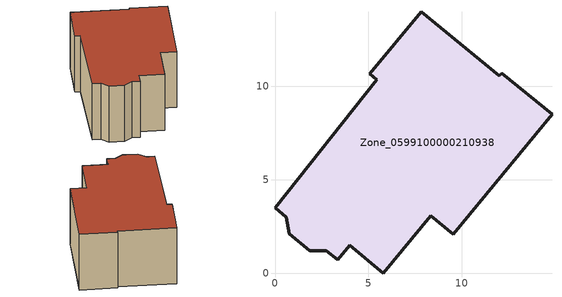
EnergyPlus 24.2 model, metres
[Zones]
Zone_0599100000210938
 floor ground (C_G): 5.07,10.66 7.82,13.98 12.01,10.55 12.13,10.69 14.82,8.49 9.52,2.09 8.34,3.07 5.8,0 3.99,1.48 3.35,0.71 2.74,1.19 1.87,1.19 0.76,2.1 0.59,2.99 0,3.49 5.45,10.35 z0
 wall outside (C_F): 0.76,2.1 1.87,1.19 2.74,1.19 3.35,0.71 3.99,1.48 5.8,0 8.34,3.07 9.52,2.09 14.82,8.49 12.13,10.69 12.01,10.55 7.82,13.98 5.07,10.66 5.45,10.35 0,3.49 0.59,2.99 0.76,2.1 z0:5.84
 roof outside (C_R): 12.01,10.55 7.82,13.98 5.07,10.66 5.45,10.35 0,3.49 0.59,2.99 0.76,2.1 1.87,1.19 2.74,1.19 3.35,0.71 3.99,1.48 5.8,0 8.34,3.07 9.52,2.09 14.82,8.49 12.13,10.69 z5.84
[BUILDING]
Pand.0599100000210938: North Axis=0; Terrain=City; Loads Convergence Tolerance Value=0.04; Temperature Convergence Tolerance Value=0.4; Solar Distribution=FullExterior; Maximum Number of Warmup Days=25; Minimum Number of Warmup Days=1
[Site:Location]
Rotterdam.The.Hague.AP_ZH_NLD Design_Conditions: Latitude=51.96; Longitude=4.45; Time Zone=1; Elevation=-4.5
[SITE:GROUNDTEMPERATURE:BUILDINGSURFACE]
18, 18, 18, 18, 18, 18, 18, 18, 18, 18, 18, 18
[MATERIAL] Thermal Absorptance=0.9; Solar Absorptance=0.7; Visible Absorptance=0.7
Name | Roughness | Thickness | Conductivity | Density | Specific Heat
G.D.1965 | MediumSmooth | 0.15 | 1 | 540 | 1210
F.D.1965 | Rough | 0.3 | 0.857143 | 1920 | 840
R.D.1965 | MediumRough | 0.2 | 0.08 | 1500 | 1000
[CONSTRUCTION]
C_G: G.D.1965
C_F: F.D.1965
C_R: R.D.1965
[ZONE]
Zone_0599100000210938: Type=1; Multiplier=1; Ceiling Height=Autocalculate; Volume=Autocalculate; Floor Area=autocalculate; Part of Total Floor Area=Yes
[ZONEINFILTRATION:DESIGNFLOWRATE]
Infil_Zone_0599100000210938: Zone or ZoneList or Space or SpaceList=Zone_0599100000210938; Schedule=AlwaysOn; Design Flow Rate Calculation Method=Flow/Area; Flow Rate per Floor Area=0.0042; Constant Term Coefficient=1; Temperature Term Coefficient=0; Velocity Term Coefficient=0; Velocity Squared Term Coefficient=0
[HVACTEMPLATE:ZONE:IDEALLOADSAIRSYSTEM]
Zone_0599100000210938: Maximum Heating Supply Air Temperature=50; Minimum Cooling Supply Air Temperature=13; Maximum Heating Supply Air Humidity Ratio=0.0156; Minimum Cooling Supply Air Humidity Ratio=0.0077; Heating Limit=NoLimit; Cooling Limit=NoLimit; Dehumidification Control Type=ConstantSensibleHeatRatio; Cooling Sensible Heat Ratio=0.7; Dehumidification Setpoint=60; Humidification Control Type=None; Humidification Setpoint=30; Outdoor Air Method=None; Outdoor Air Flow Rate per Person=0.00944; Outdoor Air Flow Rate per Zone Floor Area=0; Outdoor Air Flow Rate per Zone=0; Demand Controlled Ventilation Type=None; Outdoor Air Economizer Type=NoEconomizer; Heat Recovery Type=None; Sensible Heat Recovery Effectiveness=0.7; Latent Heat Recovery Effectiveness=0.65
[ZONECONTROL:THERMOSTAT]
ThermostatControl_Zone_0599100000210938: Zone or ZoneList=Zone_0599100000210938; Control Type Schedule=DualSetpointControlType; Control 1=Thermostat_Zone_0599100000210938; Temperature Difference Between Cutout And Setpoint=0
[THERMOSTATSETPOINT:DUALSETPOINT]
Thermostat_Zone_0599100000210938: Heating Setpoint Temperature Schedule=HeatingSetpoint_Zone_0599100000210938; Cooling Setpoint Temperature Schedule=CoolingSetpoint_Zone_0599100000210938
[SCHEDULE:COMPACT]
HeatingSetpoint_Zone_0599100000210938: Through: 12/31, For: AllDays, Until: 24:00, 21
CoolingSetpoint_Zone_0599100000210938: Through: 12/31, For: AllDays, Until: 24:00, 24
DualSetpointControlType: Through: 12/31, For: AllDays, Until: 24:00, 4
AlwaysOn: Through: 12/31, For: AllDays, Until: 24:00, 1
